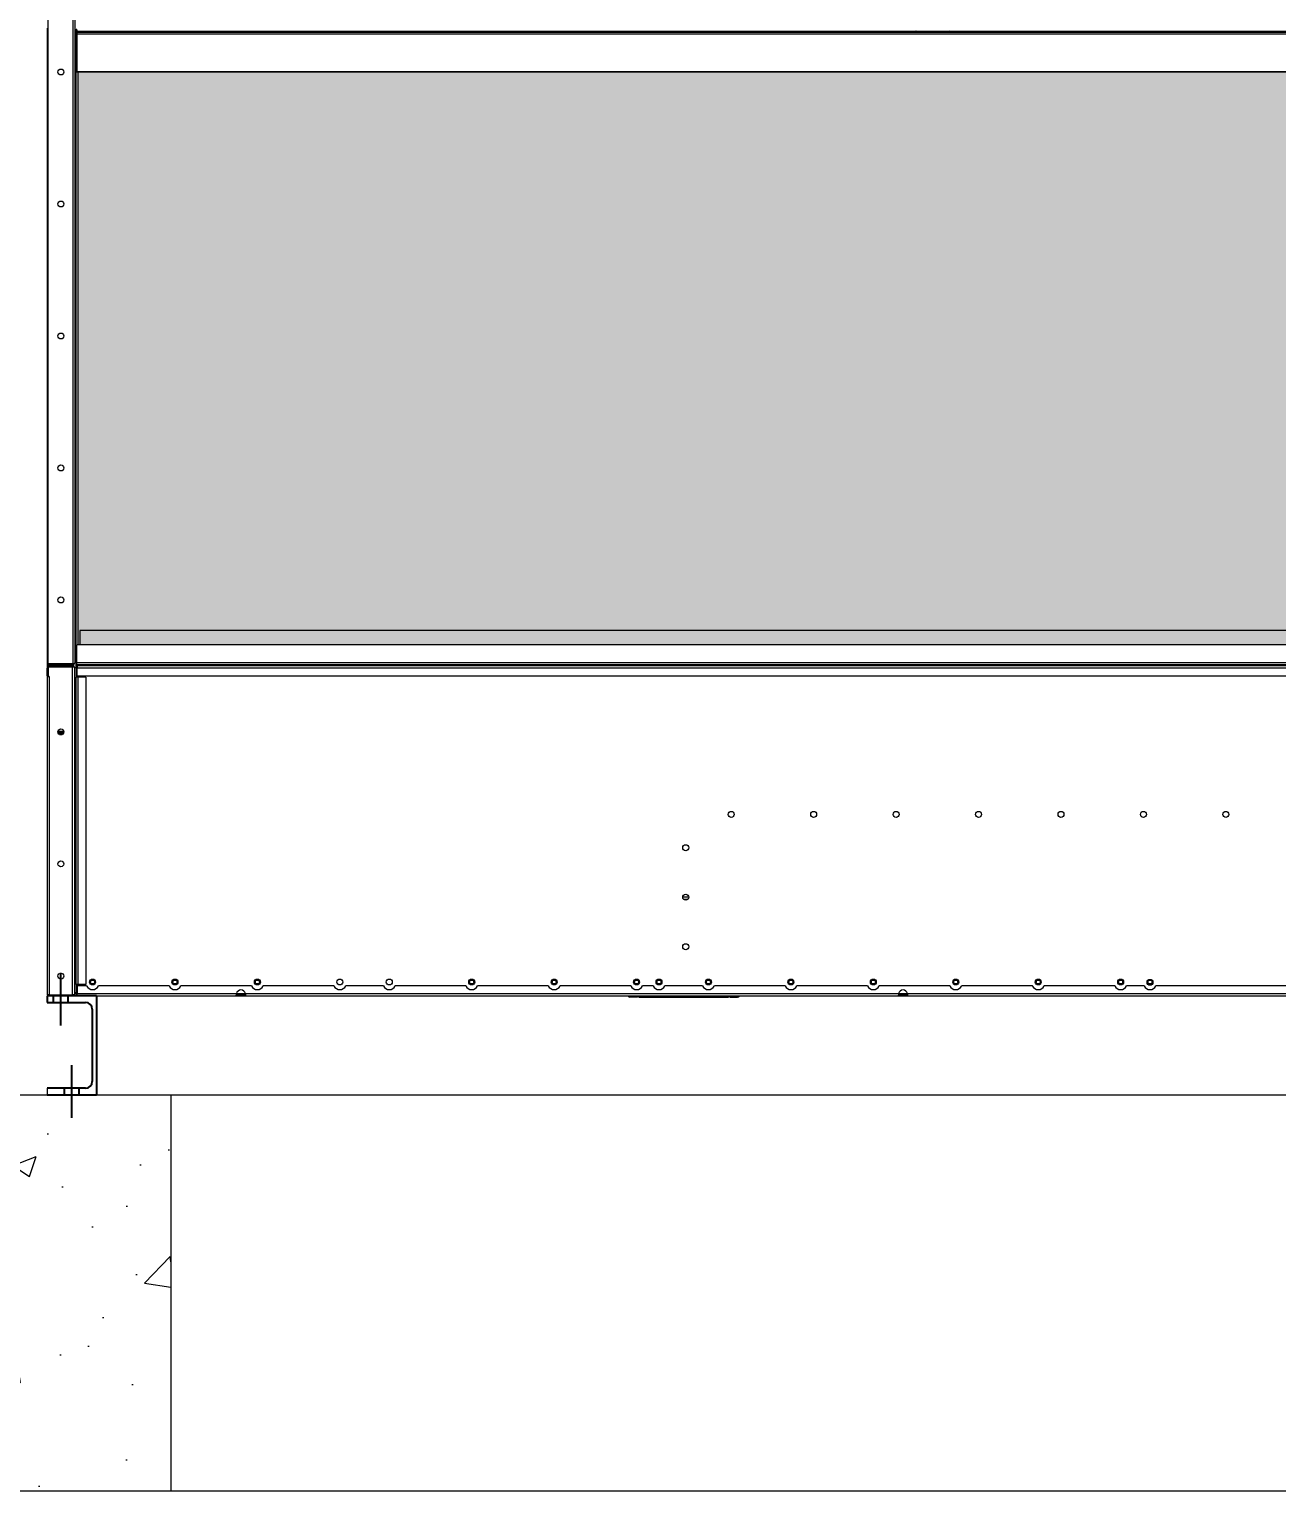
# Model space of a CAD drawing. Header units: millimetres. Extents: x 19537 to 50503, y 7619 to 29516.
# Drawn here: x 22318 to 24210, y 14369 to 16584 of the extents above; entities that cross this region are included whole.
import ezdxf

# ---------------------------------------------------------------- set-up
doc = ezdxf.new("R2010")
doc.units = ezdxf.units.MM
doc.linetypes.add('CENTERX2', pattern=[4, 2.5, -0.5, 0.5, -0.5])
doc.layers.add('냉각탑_기초', color=23, linetype='Continuous')
doc.styles.get("Standard").update_dxf_attribs({"font": 'arial.ttf'})
doc.dimstyles.new('1.40', dxfattribs={"dimscale": 20, "dimtxt": 1.5, "dimasz": 1, "dimexe": 0.5, "dimexo": 0.5, "dimgap": 0.5, "dimtad": 1, "dimdec": 0, "dimzin": 0, "dimdsep": 46, "dimtxsty": 'Standard', "dimcen": 0, "dimclrd": 2, "dimclre": 2, "dimclrt": 3, "dimadec": 0, "dimazin": 0, "dimtfac": 1, "dimtdec": 0, "dimtmove": 0, "dimatfit": 0, "dimfxl": 1, "dimtolj": 1, "dimtzin": 0, "dimlwd": -1, "dimlwe": -1, "dimarcsym": 0})

# ---------------------------------------------------------------- blocks, each defined once
blk = doc.blocks.new('*D236')
at = {"color": 2, "transparency": 16777216}
for p, q in [((22248.7, 18719.2), (21604.8, 18719.2)), ((21614.8, 18599.2), (21614.8, 15239.2)), ((22248.7, 15119.2), (21604.8, 15119.2))]:
    blk.add_line(p, q, dxfattribs=at)
for points in [[(21594.8, 18599.2), (21634.8, 18599.2), (21614.8, 18719.2)], [(21594.8, 15239.2), (21634.8, 15239.2), (21614.8, 15119.2)]]:
    blk.add_solid(points, dxfattribs=at)
at = {"layer": 'Defpoints', "color": 0, "transparency": 16777216}
for p in [(22348.7, 18719.2), (21614.8, 15119.2), (22348.7, 15119.2)]:
    blk.add_point(p, dxfattribs=at)
at = {"color": 3, "lineweight": 5, "transparency": 16777216, "insert": (21483.3, 16919.2), "char_height": 140, "attachment_point": 5, "rotation": 90}
blk.add_mtext('\\A1;3600', dxfattribs=at)
blk = doc.blocks.new('3')
at = {"lineweight": 20}
h = blk.add_hatch(dxfattribs=at)
h.set_pattern_fill('HONEY', scale=12)
h.set_pattern_definition([(0, (-387354.137, -71442.375), (57.15, 32.9955677), [38.1, -76.2]), (120, (-387354.137, -71442.375), (-57.15, 32.995568), [38.1, -76.2]), (60, (-387354.137, -71442.375), (1e-07, 65.9911357), [-76.2, 38.1])])
h.paths.add_polyline_path([(22392.7, 16519.7), (22392.7, 15651.4), (26506.1, 15651.4), (26506.1, 16519.7)])
at = {"color": 7, "lineweight": 20}
for p, q in [((22346.5, 18475.8), (22346.5, 15622.6)), ((22384.5, 18481.2), (22384.5, 15622.6)), ((22387.3, 18482.6), (22387.3, 15624)), ((22390.7, 16577), (26499.9, 16577)), ((22392.1, 16581.2), (26498.5, 16581.2)), ((22392.1, 16579.5), (26498.5, 16579.5)), ((22390.7, 16519.7), (26499.9, 16519.7)), ((22390.7, 16519.5), (26499.9, 16519.5)), ((26499.9, 16519.4), (22390.7, 16519.4)), ((25159.7, 15673), (22395.3, 15673)), ((25159.7, 15651.4), (22390.9, 15651.4)), ((22390.7, 15624.3), (26499.9, 15624.3)), ((26499.6, 15619.2), (22391, 15619.2)), ((26499.6, 15615.8), (22391, 15615.8)), ((22392.1, 15621.2), (26498.5, 15621.2)), ((23213.8, 15604.2), (25162.8, 15604.2)), ((22422.9, 15119.2), (26467.7, 15119.2))]:
    blk.add_line(p, q, dxfattribs=at)
at = {"color": 7, "lineweight": 20, "ltscale": 0.44375}
blk.add_line((22345.3, 16585.4), (22345.3, 15520.4), dxfattribs=at)
at = {"color": 7, "lineweight": 20, "ltscale": 0.003004}
blk.add_line((22389.3, 16576.8), (22389.3, 16584), dxfattribs=at)
at = {"color": 7, "lineweight": 20, "ltscale": 0.000583333}
for p, q in [((22389.3, 16584), (22390.7, 16584)), ((22389.3, 16576.7), (22390.7, 16576.7)), ((22346.9, 15621.2), (22346.9, 15622.6)), ((22384.5, 15621.2), (22384.5, 15622.6)), ((22389.3, 15624), (22390.7, 15624)), ((22348.7, 15603.4), (22347.3, 15603.4))]:
    blk.add_line(p, q, dxfattribs=at)
at = {"color": 7, "lineweight": 20, "ltscale": 0.012167}
for p, q in [((22389.3, 16547.5), (22389.3, 16576.7)), ((22389.3, 15624), (22389.3, 15653.2))]:
    blk.add_line(p, q, dxfattribs=at)
at = {"color": 7, "lineweight": 20, "ltscale": 0.000341711}
for p, q in [((22390.2, 16582.1), (22390.7, 16582.6)), ((22390.2, 16578.7), (22390.7, 16578.1)), ((22386.5, 15622.1), (22385.9, 15622.6)), ((22390.2, 15622.1), (22390.7, 15622.6))]:
    blk.add_line(p, q, dxfattribs=at)
at = {"color": 7, "lineweight": 20, "ltscale": 0.000967409}
for p, q in [((22390.7, 16582), (22390.7, 16584.3)), ((22390.7, 15622), (22390.7, 15624.3))]:
    blk.add_line(p, q, dxfattribs=at)
at = {"color": 7, "lineweight": 20, "ltscale": 0.000849957}
blk.add_line((22390.7, 16579), (22390.7, 16577), dxfattribs=at)
at = {"color": 7, "lineweight": 20, "ltscale": 0.023877}
blk.add_line((22390.7, 16577), (22390.7, 16519.7), dxfattribs=at)
at = {"color": 7, "lineweight": 20, "ltscale": 0.000805508}
blk.add_line((22391.3, 16579.4), (22391.3, 16581.3), dxfattribs=at)
at = {"color": 7, "lineweight": 20, "ltscale": 4.78227e-06}
blk.add_line((22392.1, 16579.5), (22392.1, 16579.5), dxfattribs=at)
at = {"color": 7, "lineweight": 20, "ltscale": 0.000708333}
for p, q in [((22392.7, 16581.2), (22392.7, 16579.5)), ((22419.3, 16579.5), (22419.3, 16581.2)), ((23548.8, 16579.5), (23548.8, 16581.2)), ((23552.2, 16579.5), (23552.2, 16581.2)), ((23570.4, 16579.5), (23570.4, 16581.2)), ((23573.8, 16579.5), (23573.8, 16581.2)), ((22391, 15617.2), (22389.3, 15617.2)), ((22391, 15616.3), (22389.3, 15616.3)), ((22347.3, 15120.9), (22347.3, 15119.2)), ((22383.9, 15120.9), (22383.9, 15119.2)), ((22391, 15122.1), (22389.3, 15122.1)), ((22391, 15121.2), (22389.3, 15121.2))]:
    blk.add_line(p, q, dxfattribs=at)
at = {"color": 7, "lineweight": 20, "ltscale": 0.001029}
for p, q in [((23663.1, 16581.2), (23661.3, 16579.5)), ((23727.3, 16579.5), (23729, 16581.2)), ((23734.8, 16579.5), (23736.6, 16581.2))]:
    blk.add_line(p, q, dxfattribs=at)
at = {"color": 7, "lineweight": 20, "ltscale": 0.001028}
for p, q in [((23664, 16581.2), (23662.2, 16579.5)), ((23671.5, 16581.2), (23669.8, 16579.5)), ((23684, 16579.5), (23685.8, 16581.2)), ((23714.8, 16581.2), (23713, 16579.5))]:
    blk.add_line(p, q, dxfattribs=at)
at = {"color": 7, "lineweight": 20, "ltscale": 0.372625}
blk.add_line((22389.3, 15653.2), (22389.3, 16547.5), dxfattribs=at)
at = {"color": 7, "lineweight": 20, "ltscale": 0.000583332}
blk.add_line((22389.3, 16547.5), (22390.7, 16547.5), dxfattribs=at)
at = {"color": 7, "lineweight": 20, "ltscale": 5.81038e-05}
blk.add_line((22390.7, 16519.4), (22390.7, 16519.7), dxfattribs=at)
at = {"color": 7, "lineweight": 20, "ltscale": 0.009}
blk.add_line((22395.3, 15673), (22395.3, 15651.4), dxfattribs=at)
at = {"color": 7, "lineweight": 20, "ltscale": 0.01129}
blk.add_line((22390.7, 15624.3), (22390.7, 15651.4), dxfattribs=at)
at = {"color": 7, "lineweight": 20, "ltscale": 0.000500046}
blk.add_line((22346.5, 15622.6), (22345.3, 15622.6), dxfattribs=at)
at = {"color": 7, "lineweight": 20, "ltscale": 0.004833}
for p, q in [((22345.3, 15604.2), (22345.3, 15615.8)), ((22391, 15604.2), (22391, 15615.8)), ((22404.3, 15602.2), (22392.7, 15602.2)), ((22391, 15134.2), (22391, 15122.6)), ((22404.3, 15136.2), (22392.7, 15136.2)), ((23240.8, 15117.2), (23229.2, 15117.2)), ((23380.8, 15117.2), (23392.4, 15117.2))]:
    blk.add_line(p, q, dxfattribs=at)
at = {"color": 7, "lineweight": 20, "ltscale": 0.015833}
blk.add_line((22384.5, 15622.6), (22346.5, 15622.6), dxfattribs=at)
at = {"color": 7, "lineweight": 20, "ltscale": 0.015667}
blk.add_line((22346.9, 15621.2), (22384.5, 15621.2), dxfattribs=at)
at = {"color": 7, "lineweight": 20, "ltscale": 0.000958937}
blk.add_line((22347.3, 15618.9), (22347.3, 15621.2), dxfattribs=at)
at = {"color": 7, "lineweight": 20, "ltscale": 0.005875}
for p, q in [((22347.3, 15603.4), (22347.3, 15617.5)), ((22389.3, 15616.3), (22389.3, 15602.2)), ((22389.3, 15136.2), (22389.3, 15122.1))]:
    blk.add_line(p, q, dxfattribs=at)
at = {"color": 7, "lineweight": 20, "ltscale": 0.01525}
for p, q in [((22383.9, 15617.5), (22347.3, 15617.5)), ((22383.9, 15119.2), (22347.3, 15119.2))]:
    blk.add_line(p, q, dxfattribs=at)
at = {"color": 7, "lineweight": 20, "ltscale": 0.014667}
for p, q in [((22348.7, 15619.2), (22383.9, 15619.2)), ((22348.7, 15120.9), (22383.9, 15120.9))]:
    blk.add_line(p, q, dxfattribs=at)
at = {"color": 7, "lineweight": 20, "ltscale": 0.000834157}
blk.add_line((22350.7, 15619.2), (22350.7, 15621.2), dxfattribs=at)
at = {"color": 7, "lineweight": 20, "ltscale": 0.000708334}
blk.add_line((22383.9, 15617.5), (22383.9, 15619.2), dxfattribs=at)
at = {"color": 7, "lineweight": 20, "ltscale": 0.001131}
for p, q in [((22386.7, 15617.5), (22383.9, 15617.5)), ((22386.7, 15120.9), (22383.9, 15120.9))]:
    blk.add_line(p, q, dxfattribs=at)
at = {"color": 7, "lineweight": 20, "ltscale": 0.206917}
blk.add_line((22383.9, 15120.9), (22383.9, 15617.5), dxfattribs=at)
at = {"color": 7, "lineweight": 20, "ltscale": 0.000912135}
blk.add_line((22386.7, 15622.6), (22384.5, 15622.6), dxfattribs=at)
at = {"color": 7, "lineweight": 20, "ltscale": 0.000414935}
for p, q in [((22385.6, 15617.5), (22386.3, 15618.2)), ((22388.3, 15272.2), (22387.6, 15272.9)), ((22385.6, 15120.9), (22386.3, 15120.2))]:
    blk.add_line(p, q, dxfattribs=at)
at = {"color": 7, "lineweight": 20, "ltscale": 0.00126}
blk.add_line((22385.9, 15618.6), (22385.9, 15621.6), dxfattribs=at)
at = {"color": 7, "lineweight": 20, "ltscale": 1.84442e-05}
blk.add_line((22387.3, 15624), (22387.3, 15624), dxfattribs=at)
at = {"color": 7, "lineweight": 20, "ltscale": 1.85381e-05}
blk.add_line((22387.3, 15624), (22387.3, 15624), dxfattribs=at)
at = {"color": 7, "lineweight": 20, "ltscale": 2.99318e-05}
blk.add_line((22387.3, 15624), (22387.3, 15624), dxfattribs=at)
blk.add_line((22387.3, 15624), (22387.3, 15624), dxfattribs=at)
at = {"color": 7, "lineweight": 20, "ltscale": 1.47704e-05}
blk.add_line((22387.3, 15624), (22387.3, 15624), dxfattribs=at)
at = {"color": 7, "lineweight": 20, "ltscale": 2.54818e-05}
blk.add_line((22387.3, 15615.9), (22387.3, 15615.8), dxfattribs=at)
at = {"color": 7, "lineweight": 20, "ltscale": 0.2055}
blk.add_line((22387.3, 15122.6), (22387.3, 15615.8), dxfattribs=at)
at = {"color": 7, "lineweight": 20, "ltscale": 0.002815}
blk.add_line((22389.3, 15617.2), (22389.3, 15624), dxfattribs=at)
at = {"color": 7, "lineweight": 20, "ltscale": 0.000375}
for p, q in [((22389.3, 15616.3), (22389.3, 15617.2)), ((22389.3, 15122.1), (22389.3, 15121.2))]:
    blk.add_line(p, q, dxfattribs=at)
at = {"color": 7, "lineweight": 20, "ltscale": 0.001417}
for p, q in [((22391, 15619.2), (22391, 15615.8)), ((22392.7, 15602.2), (22389.3, 15602.2)), ((22392.7, 15136.2), (22389.3, 15136.2)), ((22348.7, 15120.9), (22345.3, 15120.9)), ((22391, 15119.2), (22391, 15122.6))]:
    blk.add_line(p, q, dxfattribs=at)
at = {"color": 7, "lineweight": 20, "ltscale": 0.000881921}
blk.add_line((22391.3, 15619.2), (22391.3, 15621.3), dxfattribs=at)
at = {"color": 7, "lineweight": 20, "ltscale": 0.000833333}
for p, q in [((22392.7, 15621.2), (22392.7, 15619.2)), ((22419.3, 15619.2), (22419.3, 15621.2)), ((22347.3, 15604.2), (22345.3, 15604.2)), ((22347.3, 15603.4), (22345.3, 15603.4)), ((22345.3, 15603.4), (22347.3, 15603.4)), ((22391.3, 15602.2), (22389.3, 15602.2)), ((22391.3, 15602.2), (22391.3, 15604.2)), ((22392.7, 15604.2), (22392.7, 15602.2)), ((22389.3, 15266), (22387.3, 15266)), ((22389.3, 15264.2), (22387.3, 15264.2)), ((22392.7, 15136.2), (22392.7, 15134.2)), ((22632.6, 15121.2), (22632.6, 15119.2)), ((22646.1, 15121.2), (22646.1, 15119.2)), ((23240.8, 15117.2), (23240.8, 15119.2)), ((23380.8, 15117.2), (23380.8, 15119.2)), ((23636.6, 15121.2), (23636.6, 15119.2)), ((23650.1, 15121.2), (23650.1, 15119.2))]:
    blk.add_line(p, q, dxfattribs=at)
at = {"color": 7, "lineweight": 20, "ltscale": 0.00083243}
for p, q in [((22588.1, 15619.2), (22588.1, 15621.2)), ((22588.2, 15619.2), (22588.2, 15621.2)), ((22593.4, 15619.2), (22593.4, 15621.2))]:
    blk.add_line(p, q, dxfattribs=at)
at = {"color": 7, "lineweight": 20, "ltscale": 0.00121}
for p, q in [((22652.2, 15621.2), (22650.1, 15619.2)), ((22653.5, 15621.2), (22651.4, 15619.2)), ((22661, 15621.2), (22658.9, 15619.2)), ((22673.2, 15619.2), (22675.3, 15621.2)), ((22704.3, 15621.2), (22702.2, 15619.2)), ((22716.4, 15619.2), (22718.5, 15621.2)), ((22724, 15619.2), (22726.1, 15621.2))]:
    blk.add_line(p, q, dxfattribs=at)
at = {"color": 7, "lineweight": 20, "ltscale": 0.000832431}
for p, q in [((23835.6, 15619.2), (23835.6, 15621.2)), ((23838.4, 15619.2), (23838.4, 15621.2))]:
    blk.add_line(p, q, dxfattribs=at)
at = {"color": 7, "lineweight": 20, "ltscale": 0.000833334}
for p, q in [((23875.6, 15621.2), (23875.6, 15619.2)), ((22391.3, 15134.2), (22391.3, 15136.2))]:
    blk.add_line(p, q, dxfattribs=at)
at = {"color": 7, "lineweight": 20, "ltscale": 0.201042}
for p, q in [((22345.3, 15603.4), (22345.3, 15120.9)), ((22348.7, 15603.4), (22348.7, 15120.9))]:
    blk.add_line(p, q, dxfattribs=at)
at = {"color": 7, "lineweight": 20, "ltscale": 0.194167}
for p, q in [((22389.3, 15136.2), (22389.3, 15602.2)), ((22392.7, 15136.2), (22392.7, 15602.2)), ((22404.3, 15602.2), (22404.3, 15136.2))]:
    blk.add_line(p, q, dxfattribs=at)
at = {"color": 7, "lineweight": 20, "ltscale": 0.307}
blk.add_line((22391, 15604.2), (23213.8, 15604.2), dxfattribs=at)
at = {"color": 7, "lineweight": 20, "ltscale": 0.003735}
blk.add_line((22370.8, 15518.8), (22361.9, 15518.8), dxfattribs=at)
at = {"color": 7, "lineweight": 20, "ltscale": 0.003614}
blk.add_line((22362, 15520.4), (22370.7, 15520.4), dxfattribs=at)
at = {"color": 7, "lineweight": 20, "ltscale": 0.003172}
blk.add_line((22370.1, 15516.8), (22362.5, 15516.8), dxfattribs=at)
at = {"color": 7, "lineweight": 20, "ltscale": 0.001718}
blk.add_line((22364.3, 15515.2), (22368.4, 15515.2), dxfattribs=at)
at = {"color": 7, "lineweight": 20, "ltscale": 0.053167}
blk.add_line((22387.3, 15334), (22387.3, 15461.6), dxfattribs=at)
at = {"color": 7, "lineweight": 20, "ltscale": 0.000833118}
blk.add_line((22387.3, 15461.6), (22389.3, 15461.6), dxfattribs=at)
at = {"color": 7, "lineweight": 20, "ltscale": 0.000833254}
blk.add_line((22389.3, 15334), (22387.3, 15334), dxfattribs=at)
at = {"color": 7, "lineweight": 20, "ltscale": 0.000547189}
blk.add_line((22388.7, 15272.9), (22387.3, 15272.9), dxfattribs=at)
at = {"color": 7, "lineweight": 20, "ltscale": 0.000834193}
blk.add_line((22387.3, 15269.2), (22389.3, 15269.2), dxfattribs=at)
at = {"color": 7, "lineweight": 20, "ltscale": 0.000832799}
blk.add_line((22387.3, 15264.2), (22389.3, 15264.2), dxfattribs=at)
at = {"color": 7, "lineweight": 20, "ltscale": 0.003726}
blk.add_line((23309.4, 15269.2), (23318.3, 15269.2), dxfattribs=at)
at = {"color": 7, "lineweight": 20, "ltscale": 0.002875}
blk.add_line((23310.4, 15265.8), (23317.3, 15265.8), dxfattribs=at)
at = {"color": 1, "linetype": 'CENTERX2', "ltscale": 50}
for p, q in [((22366.3, 15074.2), (22366.3, 15154.2)), ((22382.8, 14934.2), (22382.8, 15014.2))]:
    blk.add_line(p, q, dxfattribs=at)
at = {"color": 7, "lineweight": 20, "ltscale": 0.000128159}
blk.add_line((22389.6, 15136.2), (22389.3, 15136.2), dxfattribs=at)
at = {"color": 7, "lineweight": 20, "ltscale": 0.005987}
blk.add_line((22405.4, 15134.2), (22391, 15134.2), dxfattribs=at)
at = {"color": 7, "lineweight": 20, "ltscale": 0.044641}
for p, q in [((22530.4, 15134.2), (22423.3, 15134.2)), ((22655.4, 15134.2), (22548.3, 15134.2)), ((22780.4, 15134.2), (22673.3, 15134.2)), ((22980.4, 15134.2), (22873.3, 15134.2)), ((23105.4, 15134.2), (22998.3, 15134.2)), ((23230.4, 15134.2), (23123.3, 15134.2)), ((23464.4, 15134.2), (23357.3, 15134.2)), ((23589.4, 15134.2), (23482.3, 15134.2)), ((23714.4, 15134.2), (23607.3, 15134.2)), ((23839.4, 15134.2), (23732.3, 15134.2)), ((23964.4, 15134.2), (23857.3, 15134.2))]:
    blk.add_line(p, q, dxfattribs=at)
at = {"color": 7, "lineweight": 20, "ltscale": 0.023808}
for p, q in [((22855.4, 15134.2), (22798.3, 15134.2)), ((23339.4, 15134.2), (23282.3, 15134.2))]:
    blk.add_line(p, q, dxfattribs=at)
at = {"color": 7, "lineweight": 20, "ltscale": 0.006725}
blk.add_line((23264.4, 15134.2), (23248.3, 15134.2), dxfattribs=at)
at = {"color": 7, "lineweight": 20, "ltscale": 0.0111}
blk.add_line((24008.9, 15134.2), (23982.3, 15134.2), dxfattribs=at)
at = {"color": 7, "lineweight": 20, "ltscale": 1.93507e-05}
blk.add_line((24017.8, 15128.7), (24017.9, 15128.7), dxfattribs=at)
at = {"color": 7, "lineweight": 20, "ltscale": 0.007604}
for p, q in [((24045, 15134.2), (24026.8, 15134.2)), ((24263.9, 15134.2), (24045, 15134.2))]:
    blk.add_line(p, q, dxfattribs=at)
at = {"lineweight": 20}
blk.add_line((22418.3, 15119.2), (22345.3, 15119.2), dxfattribs=at)
at = {"color": 7, "lineweight": 25, "ltscale": 0.008333}
blk.add_line((22345.3, 15119.2), (22345.3, 15109.2), dxfattribs=at)
at = {"color": 7, "lineweight": 25, "ltscale": 0.125}
for p, q in [((22420.3, 15119.2), (22345.3, 15119.2)), ((22345.3, 14969.2), (22420.3, 14969.2))]:
    blk.add_line(p, q, dxfattribs=at)
at = {"color": 7, "lineweight": 25, "ltscale": 0.05125}
for p, q in [((22345.3, 15109.2), (22403.8, 15109.2)), ((22403.8, 14979.2), (22345.3, 14979.2))]:
    blk.add_line(p, q, dxfattribs=at)
at = {"color": 7, "lineweight": 20, "ltscale": 0.280701}
blk.add_line((22346.7, 15119.2), (22381.9, 15119.2), dxfattribs=at)
for p, q in [((22355.3, 15109.2), (22355.3, 15119.2)), ((22377.3, 15109.2), (22377.3, 15119.2)), ((22371.8, 14969.2), (22371.8, 14979.2)), ((22393.8, 14969.2), (22393.8, 14979.2))]:
    blk.add_line(p, q)
at = {"color": 7, "lineweight": 20, "ltscale": 0.002932}
blk.add_line((22384, 15119.2), (22391, 15119.2), dxfattribs=at)
at = {"color": 7, "lineweight": 20, "ltscale": 0.000834328}
blk.add_line((22387.3, 15124.2), (22389.3, 15124.2), dxfattribs=at)
at = {"color": 7, "lineweight": 20, "ltscale": 2.38284e-05}
blk.add_line((22387.3, 15122.6), (22387.3, 15122.6), dxfattribs=at)
at = {"color": 7, "lineweight": 20, "ltscale": 0.000837638}
blk.add_line((22389.3, 15122.4), (22387.3, 15122.4), dxfattribs=at)
at = {"color": 7, "lineweight": 20, "ltscale": 0.100609}
blk.add_line((22391, 15122.6), (22632.5, 15122.6), dxfattribs=at)
at = {"color": 7, "lineweight": 20, "ltscale": 0.100651}
blk.add_line((22391, 15119.2), (22632.6, 15119.2), dxfattribs=at)
at = {"color": 7, "lineweight": 20, "ltscale": 0.004083}
blk.add_line((22413.1, 15119.2), (22422.9, 15119.2), dxfattribs=at)
at = {"ltscale": 25}
blk.add_line((22420.3, 15119.2), (22420.3, 14969.2), dxfattribs=at)
at = {"color": 7, "lineweight": 20, "ltscale": 0.005698}
for p, q in [((22632.5, 15122.6), (22646.2, 15122.6)), ((23636.5, 15122.6), (23650.2, 15122.6))]:
    blk.add_line(p, q, dxfattribs=at)
at = {"color": 7, "lineweight": 20, "ltscale": 0.005614}
for p, q in [((22632.6, 15121.2), (22646.1, 15121.2)), ((22632.6, 15119.2), (22646.1, 15119.2)), ((23636.6, 15121.2), (23650.1, 15121.2)), ((23636.6, 15119.2), (23650.1, 15119.2))]:
    blk.add_line(p, q, dxfattribs=at)
at = {"color": 7, "lineweight": 20, "ltscale": 0.412719}
blk.add_line((22646.1, 15119.2), (23636.6, 15119.2), dxfattribs=at)
at = {"color": 7, "lineweight": 20, "ltscale": 0.412635}
blk.add_line((22646.2, 15122.6), (23636.5, 15122.6), dxfattribs=at)
at = {"color": 7, "lineweight": 20, "ltscale": 0.000833651}
for p, q in [((23242.8, 15117.2), (23242.8, 15119.2)), ((23378.8, 15117.2), (23378.8, 15119.2))]:
    blk.add_line(p, q, dxfattribs=at)
at = {"color": 7, "lineweight": 20, "ltscale": 0.056667}
blk.add_line((23242.8, 15117.2), (23378.8, 15117.2), dxfattribs=at)
at = {"color": 7, "lineweight": 20, "ltscale": 0.17433}
blk.add_line((23650.1, 15119.2), (24068.5, 15119.2), dxfattribs=at)
at = {"color": 7, "lineweight": 20, "ltscale": 0.171731}
blk.add_line((23650.2, 15122.6), (24228.3, 15122.6), dxfattribs=at)
at = {"color": 7, "lineweight": 20, "ltscale": 0.008888}
blk.add_line((24103.9, 15119.2), (24125.2, 15119.2), dxfattribs=at)
at = {"color": 7, "lineweight": 20, "ltscale": 0.006961}
blk.add_line((24181.2, 15119.2), (24197.9, 15119.2), dxfattribs=at)
at = {"color": 7, "lineweight": 25, "ltscale": 0.091667}
blk.add_line((22413.8, 15099.2), (22413.8, 14989.2), dxfattribs=at)
at = {"color": 7, "lineweight": 15, "ltscale": 0.0625}
blk.add_line((22345.3, 14979.2), (22345.3, 14969.2), dxfattribs=at)
at = {"lineweight": 5}
blk.add_line((22420.3, 14969.2), (26470.3, 14969.2), dxfattribs=at)
at = {"color": 0, "lineweight": 20}
blk.add_lwpolyline([(22392.7, 16519.7), (26506.1, 16519.7), (26506.1, 15651.4), (22392.7, 15651.4)], close=True, dxfattribs=at)
at = {"color": 7, "lineweight": 20}
for centre, radius in [((22366.3, 16519.2), 4.5), ((22366.3, 16319.2), 4.5), ((22366.3, 16119.2), 4.5), ((22366.3, 15919.2), 4.5), ((22366.3, 15719.2), 4.5), ((22366.3, 15519.2), 4.5), ((23382.8, 15394.2), 4.5), ((23507.8, 15394.2), 4.5), ((23632.8, 15394.2), 4.5), ((23757.8, 15394.2), 4.5), ((23882.8, 15394.2), 4.5), ((24007.8, 15394.2), 4.5), ((24132.8, 15394.2), 4.5), ((23313.8, 15343.7), 4.5), ((22366.3, 15319.2), 4.5), ((23313.8, 15268.7), 4.5), ((23313.8, 15193.7), 4.5), ((22366.3, 15149.2), 4.5), ((22414.3, 15140.2), 4.5), ((22414.3, 15140.2), 3), ((22539.3, 15140.2), 4.5), ((22539.3, 15140.2), 3), ((22664.3, 15140.2), 4.5), ((22664.3, 15140.2), 3), ((22789.3, 15140.2), 4.5), ((22864.3, 15140.2), 4.5), ((22989.3, 15140.2), 4.5), ((22989.3, 15140.2), 3), ((23114.3, 15140.2), 4.5), ((23114.3, 15140.2), 3), ((23239.3, 15140.2), 4.5), ((23239.3, 15140.2), 3), ((23273.3, 15140.2), 4.5), ((23273.3, 15140.2), 3), ((23348.3, 15140.2), 4.5), ((23348.3, 15140.2), 3), ((23473.3, 15140.2), 4.5), ((23473.3, 15140.2), 3), ((23598.3, 15140.2), 4.5), ((23598.3, 15140.2), 3), ((23723.3, 15140.2), 4.5), ((23723.3, 15140.2), 3), ((23848.3, 15140.2), 4.5), ((23848.3, 15140.2), 3), ((23973.3, 15140.2), 4.5), ((23973.3, 15140.2), 3), ((24017.8, 15139.7), 4.5), ((24017.8, 15140.2), 3)]:
    blk.add_circle(centre, radius, dxfattribs=at)
for centre, radius, start, end in [((22392.1, 16584), 2.8, 180, 270), ((22392.1, 16576.7), 2.8, 90, 180), ((22348.7, 15615.8), 3.4, 90, 180), ((22348.1, 15624), 2.8, 210, 244.6228), ((22383.9, 15615.8), 3.4, 0, 90), ((22384.5, 15624), 2.8, 270, 0), ((22392.1, 15624), 2.8, 180, 270), ((22346.5, 15521.6), 1.2, 180, 180.7349), ((22346.5, 15514), 1.2, 179.2651, 180), ((22385.9, 15274.6), 3.4, 294.3157, 359.0524), ((22414.3, 15138.7), 10, 206.7437, 333.2563), ((22539.3, 15138.7), 10, 206.7437, 333.2563), ((22639.3, 15121.1), 7, 12.3734, 167.6266), ((22664.3, 15138.7), 10, 206.7437, 333.2563), ((22789.3, 15138.7), 10, 206.7437, 333.2563), ((22864.3, 15138.7), 10, 206.7437, 333.2563), ((22989.3, 15138.7), 10, 206.7437, 333.2563), ((23114.3, 15138.7), 10, 206.7437, 333.2563), ((23239.3, 15138.7), 10, 206.7437, 333.2563), ((23273.3, 15138.7), 10, 206.7437, 333.2563), ((23348.3, 15138.7), 10, 206.7437, 333.2563), ((23473.3, 15138.7), 10, 206.7437, 333.2563), ((23598.3, 15138.7), 10, 206.7437, 333.2563), ((23643.3, 15121.1), 7, 12.3734, 167.6266), ((23723.3, 15138.7), 10, 206.7437, 333.2563), ((23848.3, 15138.7), 10, 206.7437, 333.2563), ((23973.3, 15138.7), 10, 206.7437, 333.2563), ((24017.8, 15138.7), 10, 206.7437, 333.2563), ((24017.8, 15139.2), 4.5, 3.185, 176.8155), ((22348.7, 15122.6), 3.4, 210, 245.6841), ((22383.9, 15122.6), 3.4, 270, 0), ((22392.7, 15122.6), 3.4, 204.3161, 239.9997), ((22648.9, 15120.3), 16.6, 171.9124, 179.4428), ((22629.8, 15120.3), 16.6, 0.5572, 8.0877), ((23229.2, 15120.6), 3.4, 204.3017, 270), ((23229.2, 15120.6), 1.4, 268.112, 270), ((23392.4, 15120.6), 3.4, 270, 335.6983), ((23392.4, 15120.6), 1.4, 270, 271.888), ((23652.9, 15120.3), 16.6, 171.9124, 179.4428), ((23633.8, 15120.3), 16.6, 0.5572, 8.0877)]:
    blk.add_arc(centre, radius, start, end, dxfattribs=at)
at = {"color": 7, "lineweight": 25}
for centre, start, end in [((22403.8, 15099.2), 0, 90), ((22403.8, 14989.2), 270, 0)]:
    blk.add_arc(centre, 10, start, end, dxfattribs=at)
at = {"color": 7, "lineweight": 20}
for points in [[(22390.7, 16582), (22391, 16581.7), (22391.3, 16581.5), (22391.6, 16581.3), (22391.9, 16581.2), (22392.1, 16581.2)], [(22390.7, 16579), (22391, 16579.2), (22391.3, 16579.4), (22391.6, 16579.5), (22391.9, 16579.5), (22392.1, 16579.5)], [(22386.7, 15622.6), (22387, 15622.9), (22387.1, 15623.2), (22387.3, 15623.5), (22387.3, 15623.7), (22387.3, 15624)], [(22386.7, 15617.5), (22386.9, 15617.2), (22387.1, 15616.9), (22387.3, 15616.5), (22387.3, 15616.2), (22387.3, 15615.8)], [(22390.7, 15622), (22391, 15621.7), (22391.3, 15621.5), (22391.6, 15621.3), (22391.9, 15621.2), (22392.1, 15621.2)], [(22388.7, 15272.9), (22388.9, 15273.3), (22389.1, 15273.6), (22389.3, 15273.9), (22389.3, 15274.3), (22389.3, 15274.6)], [(22386.7, 15120.9), (22386.9, 15121.3), (22387.1, 15121.6), (22387.3, 15121.9), (22387.3, 15122.3), (22387.3, 15122.6)], [(22632.6, 15121.2), (22632.5, 15121.2), (22632.5, 15121.3), (22632.4, 15121.3), (22632.4, 15121.4), (22632.4, 15121.4)], [(22646.3, 15121.4), (22646.3, 15121.4), (22646.2, 15121.3), (22646.2, 15121.3), (22646.1, 15121.2), (22646.1, 15121.2)], [(23636.6, 15121.2), (23636.5, 15121.2), (23636.5, 15121.3), (23636.4, 15121.3), (23636.4, 15121.4), (23636.4, 15121.4)], [(23650.3, 15121.4), (23650.3, 15121.4), (23650.2, 15121.3), (23650.2, 15121.3), (23650.1, 15121.2), (23650.1, 15121.2)]]:
    blk.add_open_spline(points, degree=5, dxfattribs=at)
for points, knots in [([(22387.3, 15461.6), (22387.3, 15461.5), (22387.4, 15461.4), (22387.4, 15461.3), (22387.7, 15461.1), (22388.2, 15460.9), (22388.5, 15460.7), (22388.9, 15460.6), (22389.3, 15460.4)], [0, 0, 0, 0, 0, 0, 2.033975, 2.033975, 2.033975, 5.485293, 5.485293, 5.485293, 5.485293, 5.485293, 5.485293]), ([(22632.6, 15119.2), (22632.5, 15119.2), (22632.5, 15119.3), (22632.4, 15119.4), (22632.4, 15119.6), (22632.3, 15120), (22632.3, 15120.1), (22632.3, 15120.3), (22632.3, 15120.5)], [0, 0, 0, 0, 0, 0, 3.009, 3.009, 3.009, 4.870321, 4.870321, 4.870321, 4.870321, 4.870321, 4.870321]), ([(22646.3, 15120.5), (22646.3, 15120.1), (22646.3, 15119.8), (22646.3, 15119.5), (22646.2, 15119.3), (22646.1, 15119.2), (22646.1, 15119.2), (22646.1, 15119.2), (22646.1, 15119.2)], [0, 0, 0, 0, 0, 0, 3.956241, 3.956241, 3.956241, 4.866694, 4.866694, 4.866694, 4.866694, 4.866694, 4.866694]), ([(23636.6, 15119.2), (23636.5, 15119.2), (23636.5, 15119.3), (23636.4, 15119.4), (23636.4, 15119.6), (23636.3, 15120), (23636.3, 15120.1), (23636.3, 15120.3), (23636.3, 15120.5)], [0, 0, 0, 0, 0, 0, 3.009, 3.009, 3.009, 4.870321, 4.870321, 4.870321, 4.870321, 4.870321, 4.870321]), ([(23650.3, 15120.5), (23650.3, 15120.1), (23650.3, 15119.8), (23650.3, 15119.5), (23650.2, 15119.3), (23650.1, 15119.2), (23650.1, 15119.2), (23650.1, 15119.2), (23650.1, 15119.2)], [0, 0, 0, 0, 0, 0, 3.956241, 3.956241, 3.956241, 4.866694, 4.866694, 4.866694, 4.866694, 4.866694, 4.866694])]:
    blk.add_open_spline(points, degree=5, knots=knots, dxfattribs=at)

msp = doc.modelspace()

# ---------------------------------------------------------------- hatches: boundary and pattern name
at = {"layer": '냉각탑_기초', "lineweight": 20, "ltscale": 30}
h = msp.add_hatch(dxfattribs=at)
h.set_pattern_fill('AR-CONC', color=256, scale=50, style=0)
h.set_pattern_definition([(50, (7604.32, -1572.1), (358.63, -31.376), [37.5, -412.5]), (355, (7604.3, -1572.1), (-69.3757, 376.096), [30, -330]), (100.4514, (7634.2, -1574.7), (289.2547, 344.72), [31.87, -350.571]), (46.1842, (7604.3, -1472.1), (533.6205, -82.7595), [56.25, -618.75]), (96.6356, (7648.8, -1479), (467.331, 487.059), [47.805, -525.856]), (351.1842, (7604.3, -1472.1), (467.331, 487.059), [45, -495]), (21, (7654.32, -1497.1), (298.4535, -201.3094), [37.5, -412.5]), (326, (7654.3, -1497.1), (121.6577, 362.575), [30, -330]), (71.4514, (7679.2, -1513.86), (420.1113, 161.265), [31.87, -350.571]), (37.5, (7604.32, -1572.09), (6.0799, 166.4469), [0, -326, 0, -335, 0, -331.25]), (7.5, (7604.32, -1572.09), (131.5348, 197.2059), [0, -191, 0, -318.5, 0, -126.25]), (327.5, (7492.82, -1572.09), (266.9112, -11.2774), [0, -125, 0, -390, 0, -517.5]), (317.5, (7442.82, -1572.09), (291.593, 50.0525), [0, -162.5, 0, -259, 0, -367.5])])
h.paths.add_polyline_path([(22532.8, 14969.2), (22232.8, 14969.2), (22232.8, 14369.2), (22532.8, 14369.2)])

# ---------------------------------------------------------------- linework, layer by layer
msp.add_line((21820.8, 14369.2), (27178.8, 14369.2), dxfattribs=at)
msp.add_lwpolyline([(22232.8, 14369.2), (22232.8, 14969.2), (22532.8, 14969.2), (22532.8, 14369.2)], dxfattribs=at)

# ---------------------------------------------------------------- block references
msp.add_blockref('3', (0, 0))

# ---------------------------------------------------------------- dimensions: what is measured, and where the dimension line sits
at = {"lineweight": 5}
dim = msp.add_linear_dim(base=(21614.8, 15119.2), p1=(22348.7, 18719.2), p2=(22348.7, 15119.2), angle=90, dimstyle='1.40', override={"dimtxt": 7, "dimasz": 6, "dimexo": 5, "dimgap": 3}, dxfattribs=at)
dim.commit()
dim.dimension.update_dxf_attribs({"geometry": '*D236', "text_midpoint": (21483.3, 16919.2)})

doc.saveas('drawing.dxf')
